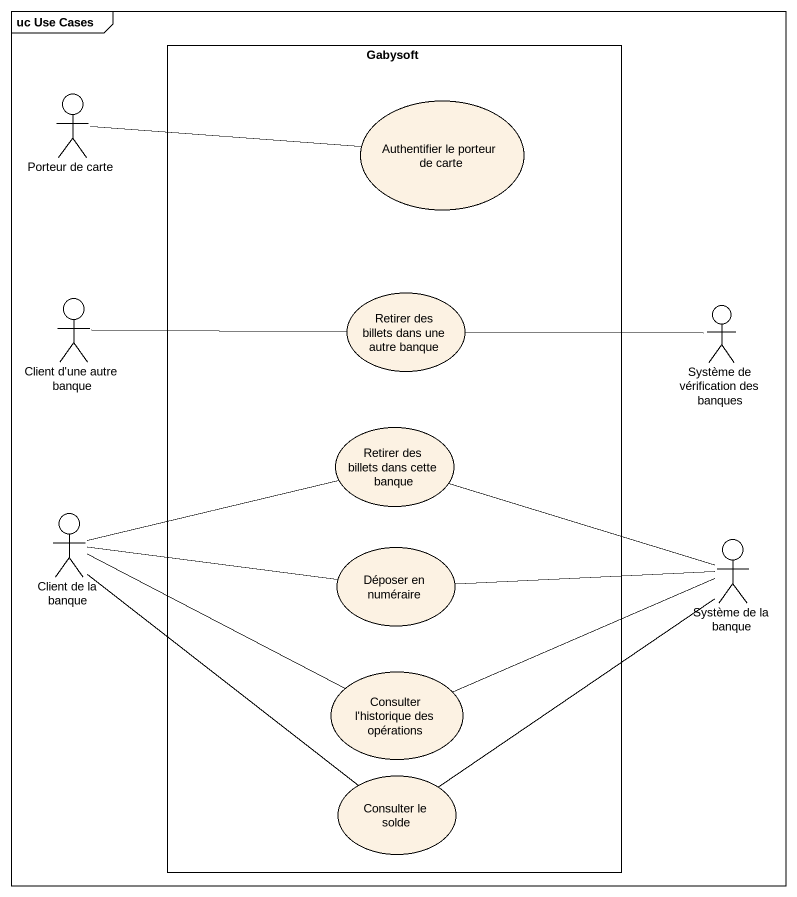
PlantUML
@startuml
mainframe uc Use Cases
rectangle Gabysoft {
  usecase "Authentifier le porteur de carte" as Authentifier_le_porteur_de
  usecase "Retirer des billets dans une autre banque" as Retirer_des_billets_dans
  usecase "Retirer des billets dans cette banque" as Retirer_des_billets_dans_2
  usecase "Déposer en numéraire" as Déposer_en_numéraire
  usecase "Consulter l'historique des opérations" as Consulter_l_historique_des
  usecase "Consulter le solde" as Consulter_le_solde
}
actor "Porteur de carte" as Porteur_de_carte
actor "Client d'une autre banque" as Client_d_une_autre_banque
actor "Système de vérification des banques" as Système_de_vérification_des
actor "Client de la banque" as Client_de_la_banque
actor "Système de la banque" as Système_de_la_banque
Porteur_de_carte -right- Authentifier_le_porteur_de
Client_d_une_autre_banque -right- Retirer_des_billets_dans
Système_de_vérification_des -left- Retirer_des_billets_dans
Retirer_des_billets_dans_2 -right- Système_de_la_banque
Client_de_la_banque -right- Retirer_des_billets_dans_2
Client_de_la_banque -right- Déposer_en_numéraire
Client_de_la_banque -right- Consulter_l_historique_des
Client_de_la_banque -- Consulter_le_solde
Déposer_en_numéraire -right- Système_de_la_banque
Consulter_l_historique_des -right- Système_de_la_banque
Consulter_le_solde -up- Système_de_la_banque
@enduml
